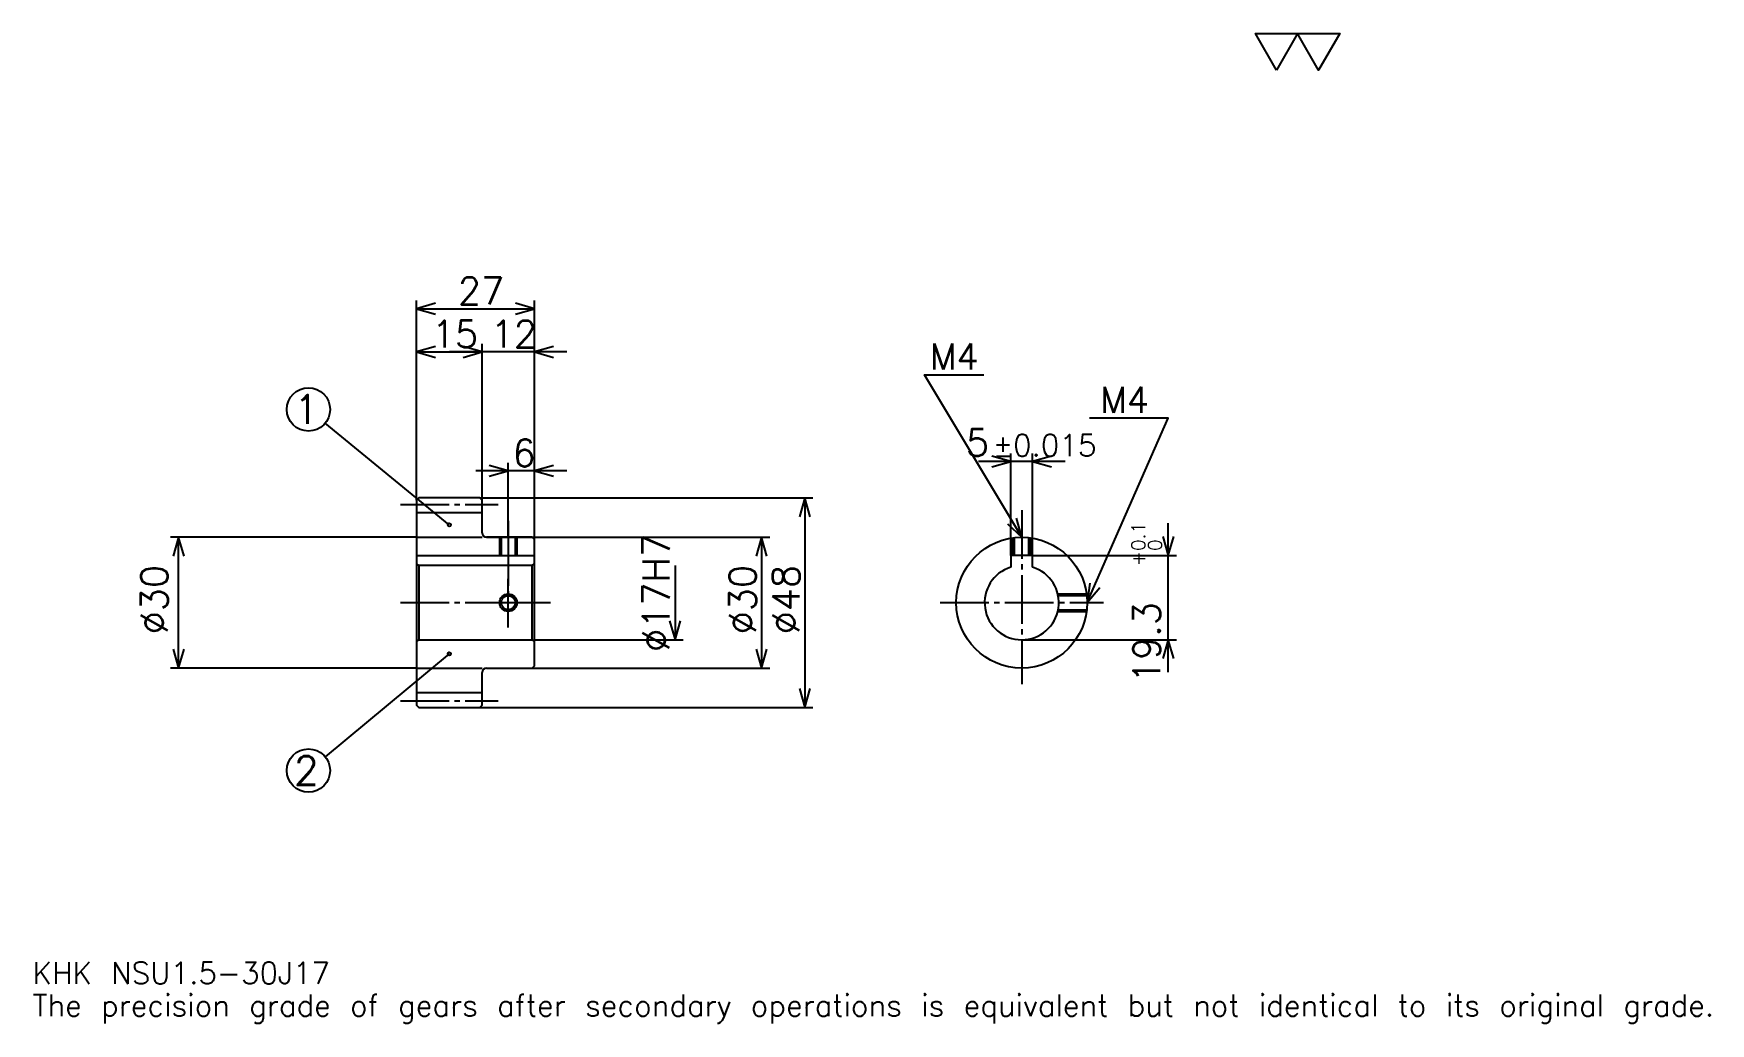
# Model space of a CAD drawing. Extents: x 13 to 397, y 5 to 231.
import ezdxf

# ---------------------------------------------------------------- set-up
doc = ezdxf.new("R2010")
doc.units = 0
doc.linetypes.add('DASHDOT', pattern=[14.869564, 11.152174, -1.23913, 1.23913, -1.23913])
doc.layers.get('0').update_dxf_attribs({"linetype": 'CONTINUOUS'})
doc.layers.add('DASHDOT', color=6, linetype='DASHDOT')
doc.styles.add('KANJI', font='TXT', dxfattribs={"bigfont": 'BIGFONT'})

msp = doc.modelspace()

# ---------------------------------------------------------------- linework, layer by layer
at = {"color": 5}
for p, q in [((100.369568, 124.989128), (100.369568, 170.217392)), ((127.369568, 124.989128), (127.369568, 170.217392)), ((100.369568, 168.358704), (127.369568, 168.358704)), ((100.369568, 158.445648), (115.369568, 158.445648)), ((134.804352, 158.445648), (107.934784, 158.445648)), ((115.369568, 124.989128), (115.369568, 160.304352)), ((107.869568, 118.801628), (79.419769, 142.129028)), ((236.521744, 111.789131), (236.521744, 135.195648)), ((241.521744, 111.789131), (241.521744, 135.195648)), ((134.804352, 131.184784), (113.934784, 131.184784)), ((121.369568, 124.989128), (121.369568, 133.043472)), ((248.956528, 133.336945), (229.08696, 133.336945)), ((100.369568, 124.489128), (100.369568, 124.989128)), ((114.869568, 124.989128), (127.369568, 124.989128)), ((115.369568, 124.489128), (115.369568, 124.989128)), ((121.369568, 115.989128), (121.369568, 124.989128)), ((121.369568, 115.989128), (121.369568, 124.989128)), ((127.369568, 124.989128), (191.184784, 124.989128)), ((127.369568, 115.489128), (127.369568, 124.989128)), ((189.32608, 124.989128), (189.32608, 76.989128)), ((272.608704, 85.054344), (272.608704, 119.223907)), ((100.369568, 115.989128), (43.989132, 115.989128)), ((45.847828, 85.989128), (45.847828, 115.989128)), ((116.369568, 115.989128), (127.369568, 115.989128)), ((127.369568, 115.989128), (181.271744, 115.989128)), ((179.413055, 115.989128), (179.413055, 85.989128)), ((241.521744, 111.789131), (274.467407, 111.789131)), ((159.58696, 109.489128), (159.58696, 92.489128)), ((127.369568, 92.489128), (161.445648, 92.489128)), ((239.021744, 92.489128), (274.467407, 92.489128)), ((107.869568, 89.239128), (79.40451, 65.667755)), ((100.369568, 85.989128), (43.989132, 85.989128)), ((116.369568, 85.989128), (127.369568, 85.989128)), ((127.369568, 85.989128), (181.271744, 85.989128)), ((114.869568, 76.989128), (127.369568, 76.989128)), ((127.369568, 76.989128), (191.184784, 76.989128))]:
    msp.add_line(p, q, dxfattribs=at)
at = {"color": 4}
for p, q in [((100.369568, 121.614128), (115.369568, 121.614128)), ((100.369568, 115.989128), (115.369568, 115.989128)), ((100.369568, 111.789131), (127.369568, 111.789131)), ((100.869568, 109.489128), (100.869568, 92.489128)), ((126.869568, 109.489128), (127.369568, 109.989128)), ((126.869568, 92.489128), (127.369568, 91.989128)), ((100.369568, 85.989128), (115.369568, 85.989128)), ((100.369568, 80.364128), (115.369568, 80.364128))]:
    msp.add_line(p, q, dxfattribs=at)
at = {"color": 7}
msp.add_lwpolyline([(297.391296, 223.043472), (292.558685, 231.419998), (311.88913, 231.419998), (307.056519, 223.043472), (302.223907, 231.419998), (297.391296, 223.043472)], dxfattribs=at)
at = {"color": 5}
for points in [[(104.706528, 169.597824), (100.369568, 168.358704), (104.706528, 167.119568)], [(123.032608, 167.119568), (127.369568, 168.358704), (123.032608, 169.597824)], [(104.706528, 159.684784), (100.369568, 158.445648), (104.706528, 157.206512)], [(111.032608, 157.206512), (115.369568, 158.445648), (111.032608, 159.684784)], [(111.032608, 157.206512), (115.369568, 158.445648), (111.032608, 159.684784)], [(131.706528, 159.684784), (127.369568, 158.445648), (131.706528, 157.206512)], [(239.021744, 115.989128), (216.717392, 153.16304), (230.347824, 153.16304)], [(254.021744, 100.989128), (272.608704, 143.25), (254.517395, 143.25)], [(232.184784, 132.097824), (236.521744, 133.336945), (232.184784, 134.57608)], [(245.858704, 134.57608), (241.521744, 133.336945), (245.858704, 132.097824)], [(117.032608, 129.945648), (121.369568, 131.184784), (117.032608, 132.423904)], [(131.706528, 132.423904), (127.369568, 131.184784), (131.706528, 129.945648)], [(190.565216, 120.652176), (189.32608, 124.989128), (188.08696, 120.652176)], [(235.727859, 119.070511), (239.021744, 115.989128), (237.852936, 120.345566)], [(47.08696, 111.652176), (45.847828, 115.989128), (44.608696, 111.652176)], [(180.652176, 111.652176), (179.413055, 115.989128), (178.17392, 111.652176)], [(271.369568, 116.126083), (272.608704, 111.789131), (273.847839, 116.126083)], [(254.633514, 105.457947), (254.021744, 100.989128), (256.902039, 104.460213)], [(158.347824, 96.826088), (159.58696, 92.489128), (160.826096, 96.826088)], [(273.847839, 88.152176), (272.608704, 92.489128), (271.369568, 88.152176)], [(44.608696, 90.32608), (45.847828, 85.989128), (47.08696, 90.32608)], [(178.17392, 90.32608), (179.413055, 85.989128), (180.652176, 90.32608)], [(188.08696, 81.32608), (189.32608, 76.989128), (190.565216, 81.32608)]]:
    msp.add_lwpolyline(points, dxfattribs=at)
at = {"color": 4}
for points in [[(115.369568, 116.989128), (115.369568, 124.489128), (114.869568, 124.989128), (100.869568, 124.989128), (100.369568, 124.489128), (100.369568, 91.989128)], [(116.369568, 85.989128), (126.869568, 85.989128), (127.369568, 86.489128), (127.369568, 115.489128), (126.869568, 115.989128), (116.369568, 115.989128)], [(119.369568, 115.989128), (119.369568, 111.789131)], [(119.749565, 115.989128), (119.749565, 111.789131)], [(122.989571, 115.989128), (122.989571, 111.789131)], [(123.369568, 115.989128), (123.369568, 111.789131)], [(237.021744, 111.789131), (237.021744, 115.855194)], [(237.401749, 111.789131), (237.401749, 115.90139)], [(240.641739, 111.789131), (240.641739, 115.90139)], [(241.021744, 111.789131), (241.021744, 115.855194)], [(241.521744, 109.113167), (241.521744, 111.789131), (236.521744, 111.789131), (236.521744, 109.113167)], [(100.369568, 91.989128), (100.869568, 92.489128), (126.869568, 92.489128), (126.869568, 109.489128), (100.869568, 109.489128), (100.369568, 109.989128)], [(247.283096, 102.989128), (253.887817, 102.989128)], [(247.365936, 102.609131), (253.934006, 102.609131)], [(247.283096, 98.989128), (253.887817, 98.989128)], [(247.365936, 99.369125), (253.934006, 99.369125)], [(100.369568, 91.989128), (100.369568, 77.489128), (100.869568, 76.989128), (114.869568, 76.989128), (115.369568, 77.489128), (115.369568, 84.989128)]]:
    msp.add_lwpolyline(points, dxfattribs=at)
at = {"color": 5}
for centre, radius in [((75.58696, 145.271729), 4.956522), ((107.869568, 118.801628), 0.371739), ((107.869568, 89.239128), 0.371739), ((75.58696, 62.506519), 4.956522)]:
    msp.add_circle(centre, radius, dxfattribs=at)
at = {"color": 4}
for centre, radius in [((239.021744, 100.989128), 15), ((121.369568, 100.989128), 1.62)]:
    msp.add_circle(centre, radius, dxfattribs=at)
at = {"color": 7}
msp.add_circle((121.369568, 100.989128), 2, dxfattribs=at)
at = {"color": 4}
for centre, radius, start, end in [((116.369568, 116.989128), 1, 180, 270), ((239.021744, 100.989128), 8.5, 107.10463483, 72.89536517), ((116.369568, 84.989128), 1, 90, 180)]:
    msp.add_arc(centre, radius, start, end, dxfattribs=at)
at = {"layer": 'DASHDOT', "color": 7}
for p, q in [((96.652176, 123.489128), (119.08696, 123.489128)), ((239.021744, 122.184784), (239.021744, 82.271736)), ((121.369568, 115.989128), (121.369568, 100.989128)), ((96.652176, 100.989128), (131.08696, 100.989128)), ((220.304352, 100.989128), (257.739136, 100.989128)), ((96.652176, 78.489128), (119.08696, 78.489128))]:
    msp.add_line(p, q, dxfattribs=at)
for points in [[(121.369568, 119.70652), (121.369568, 108.071739)], [(121.369568, 95.271736), (121.369568, 106.70652)], [(115.652176, 100.989128), (127.08696, 100.989128)]]:
    msp.add_lwpolyline(points, dxfattribs=at)

# ---------------------------------------------------------------- texts
at = {"color": 7, "style": 'KANJI'}
for s, height, p in [('27', 6.195652, (109.842392, 169.350006)), ('15', 6.195652, (103.842392, 159.436951)), ('12', 6.195652, (117.342392, 159.436951)), ('M4', 5.947826, (217.956528, 154.402176)), ('M4', 5.947826, (256.995667, 144.489136)), ('1', 6.608696, (72.282608, 141.967392)), ('6', 6.195652, (122.35598, 132.176086)), ('5', 6.195652, (226.232697, 134.57608)), ('%%p0.015', 4.956522, (232.365631, 134.57608)), ('2', 6.608696, (72.282608, 59.202171)), ('KHK NSU1.5-30J17', 4.956522, (12.391304, 13.630435)), ('The precision grade of gears after secondary operations is equivalent but not identical to its original grade.', 4.956522, (12.391304, 6.195652))]:
    msp.add_text(s, height=height, dxfattribs=at).set_placement(p)
for s, height, p in [('%%c17H7', 6.195652, (158.347824, 89.68206)), ('0.1', 3.097826, (267.280457, 112.829903)), ('+', 3.097826, (267.280457, 109.360336)), ('0', 3.097826, (271.121765, 112.829903)), ('%%c30', 6.195652, (43.369568, 93.709236)), ('%%c30', 6.195652, (178.17392, 93.709236)), ('%%c48', 6.195652, (188.08696, 93.709236)), ('19.3', 6.195652, (270.75, 82.543106))]:
    msp.add_text(s, height=height, rotation=90, dxfattribs=at).set_placement(p)

doc.saveas('drawing.dxf')
